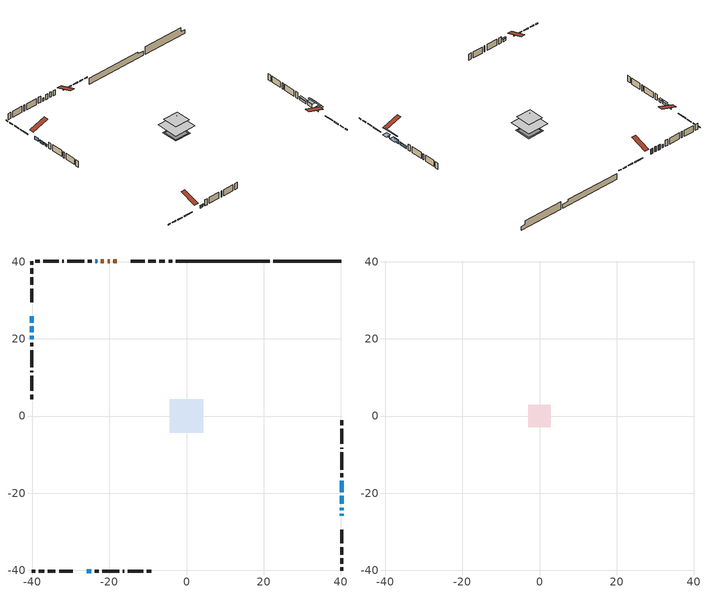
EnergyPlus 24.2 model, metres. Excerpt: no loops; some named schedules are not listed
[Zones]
conditioned space
 floor outside (Floor1 construction): -0.65,-0.65 -0.65,0.65 0.65,0.65 0.65,-0.65 z0.92
 floor adiabatic (AdiabaticFloorConstruction): -4.33,-4.33 -4.33,4.33 4.33,4.33 4.33,-4.33 z0.92
 floor foundation (Slab1 construction): -2.76,-2.76 -2.76,2.76 2.76,2.76 2.76,-2.76 z-2.13
 floor foundation (Slab1 construction 1): -3.24,-3.24 -3.24,3.24 3.24,3.24 3.24,-3.24 z-2.13
 wall outside (RimJoist1 construction): -3.73,40.19 -4.66,40.19 / -40.19,-40.19 -39.26,-40.19 / -40.19,40.19 -40.19,39.26 / 40.19,-40.19 40.19,-39.26 z0.92:1.22
 wall outside (RimJoist2 construction): -5.59,40.19 -7.04,40.19 / -38.33,-40.19 -36.88,-40.19 / -40.19,38.33 -40.19,36.88 / 40.19,-38.33 40.19,-36.88 z0.92:1.22
 wall outside (RimJoist3 construction): -7.96,40.19 -9.94,40.19 / -35.96,-40.19 -33.98,-40.19 / -40.19,35.96 -40.19,33.98 / 40.19,-35.96 40.19,-33.98 z0.92:1.22
 wall outside (RimJoist4 construction): -10.87,40.19 -14.48,40.19 / -33.05,-40.19 -29.44,-40.19 / -40.19,33.05 -40.19,29.44 / 40.19,-33.05 40.19,-29.44 z0.92:1.22
 wall outside (AdiabaticWallConstruction 1): -18.06,40.19 -18.93,40.19 / -19.85,40.19 -20.48,40.19 / -21.41,40.19 -22.28,40.19 z0.92:2.95
 wall outside (AdiabaticWallConstruction): 40.19,-25.86 40.19,-25.33 / 40.19,-19.79 40.19,-16.74 / -40.19,23.28 -40.19,21.75 / -25.86,-40.19 -24.69,-40.19 / -40.19,20.82 -40.19,19.96 z0.92:1.81; 40.19,-24.4 40.19,-23.73 z0.92:1.22; -40.19,25.86 -40.19,24.2 / -23.2,40.19 -23.65,40.19 z0.92:2.14; 40.19,-22.81 40.19,-20.72 z0.92:2.27
 wall outside (Wall1 construction): -24.58,40.19 -25.57,40.19 / -23.76,-40.19 -22.77,-40.19 / -40.19,19.03 -40.19,18.04 / 40.19,-15.82 40.19,-14.82 z0.92:3.36
 wall outside (Wall2 construction): -26.5,40.19 -30.93,40.19 / -21.84,-40.19 -17.41,-40.19 / -40.19,17.11 -40.19,12.68 / 40.19,-13.89 40.19,-9.46 z0.92:3.36
 wall outside (Wall3 construction): -31.86,40.19 -32.21,40.19 / -16.48,-40.19 -16.14,-40.19 / -40.19,11.75 -40.19,11.4 / 40.19,-8.53 40.19,-8.19 z0.92:3.36
 wall outside (Wall4 construction): -33.14,40.19 -37.11,40.19 / -15.21,-40.19 -11.23,-40.19 / -40.19,10.47 -40.19,6.5 / 40.19,-7.26 40.19,-3.28 z0.92:3.36
 wall outside (Wall5 construction): -38.04,40.19 -39.26,40.19 / -10.3,-40.19 -9.09,-40.19 / -40.19,5.57 -40.19,4.35 / 40.19,-2.35 40.19,-1.14 z0.92:3.36
 wall foundation (FoundationWall1 construction): 22.51,40.19,-2.13 22.51,40.19,0.92 38.42,40.19,0.92 38.42,40.19,-0.64 40.19,40.19,-0.64 40.19,40.19,-2.13
 wall foundation (FoundationWall2 construction): -2.8,40.19,-2.13 -2.8,40.19,0.31 19.14,40.19,0.31 19.14,40.19,-0.41 21.58,40.19,-0.41 21.58,40.19,-2.13
 window (WindowConstruction 5): 40.19,-25.86 40.19,-25.33 z0.92:1.81
 window (WindowConstruction 7): 40.19,-24.4 40.19,-23.73 z0.92:1.22
 window (WindowConstruction 8): -40.19,25.86 -40.19,24.2 z0.92:2.14
 window (WindowConstruction): 40.19,-22.8 40.19,-20.72 z0.92:2.27
 window (WindowConstruction 1): 40.19,-19.79 40.19,-16.75 z0.92:1.81
 window (WindowConstruction 2): -40.19,23.28 -40.19,21.75 z0.92:1.81
 window (WindowConstruction 3): -25.86,-40.19 -24.69,-40.19 z0.92:1.81
 window (WindowConstruction 4): -40.19,20.82 -40.19,19.96 z0.92:1.81
 window (WindowConstruction 6): -23.21,40.19 -23.65,40.19 z0.92:2.14
 door (Door): -18.06,40.19 -18.93,40.19 z0.92:2.95
 door (Door 1): -19.86,40.19 -20.48,40.19 z0.92:2.95
 door (Door 2): -21.41,40.19 -22.28,40.19 z0.92:2.95
 ceiling adiabatic (AdiabaticFloorConstruction): 4.33,-4.33 4.33,4.33 -4.33,4.33 -4.33,-4.33 z0.92
attic - vented
 floor to conditioned space (Floor2 construction Reversed): -2.95,-2.95 -2.95,2.95 2.95,2.95 2.95,-2.95 z3.36
 floor to conditioned space (Floor3 construction Reversed): -1.58,-1.58 -1.58,1.58 1.58,1.58 1.58,-1.58 z3.36
 roof outside (Roof1 construction): -17.13,40.19,3.36 -17.13,33.66,5.53 -15.41,33.66,5.53 -15.41,40.19,3.36; -26.79,-40.19,3.36 -26.79,-33.66,5.53 -28.51,-33.66,5.53 -28.51,-40.19,3.36; -40.19,26.79,3.36 -33.66,26.79,5.53 -33.66,28.51,5.53 -40.19,28.51,3.36; 40.19,-26.79,3.36 33.66,-26.79,5.53 33.66,-28.51,5.53 40.19,-28.51,3.36
shading: 40.19,-24.78 40.19,-26.41 42.02,-26.41 42.02,-24.78 z2.36; 40.19,-21.09 40.19,-27.04 40.6,-27.04 40.6,-21.09 z3.86; 40.19,-20.48 40.19,-23.05 42.02,-23.05 42.02,-20.48 z2.51; 40.19,-16.5 40.19,-20.03 40.8,-20.03 40.8,-16.5 z2.05; -40.19,21.51 -40.19,23.52 -40.8,23.52 -40.8,21.51 z2.05; -24.45,-40.19 -26.1,-40.19 -26.1,-40.8 -24.45,-40.8 z2.05; -40.19,19.72 -40.19,21.06 -40.8,21.06 -40.8,19.72 z2.05
[Building]
Building 1: Terrain=Suburbs
[Site:Location]
London AP_ON: Latitude {deg}=43.03; Longitude {deg}=-81.15; Time Zone {hr}=-5; Elevation {m}=278; Keep Site Location Information=Yes
[Site:GroundTemperature:Shallow]
3.98693, 1.93205, 1.76749, 2.74264, 6.6573, 10.5537, 13.9317, 16.0716, 16.2534, 14.513, 11.2211, 7.44421
[Site:WaterMainsTemperature]
Calculation Method=Schedule; Temperature Schedule=mains temperature schedule
[Material] Roughness=Rough; Thermal Absorptance=0.9
Name | Thickness {m} | Conductivity {W/m-K} | Density {kg/m3} | Specific Heat {J/kg-K} | Solar Absorptance | Visible Absorptance
asphalt or fiberglass shingles | 0.00635 | 0.162714 | 1121.4 | 1465.45 | 0.84 | 0.84
ceiling loosefill ins | 0.0846667 | 0.0480833 | 16.02 | 1046.75 | 0.7 | 0.7
ceiling stud and cavity | 0.1397 | 0.112375 | 65.682 | 1177.47 | 0.7 | 0.7
ceiling stud and cavity 1 | 0.1397 | 0.112217 | 65.682 | 1177.47 | 0.7 | 0.7
concrete 4.0 in. | 0.1016 | 1.803125 | 2242.8 | 837.4 | 0.7 | 0.7
concrete 8.0 in. | 0.2032 | 1.803125 | 2242.8 | 837.4 | 0.7 | 0.7
door material | 0.04445 | 0.053851 | 512.64 | 1214.23 | 0.7 | 0.7
door material 1 | 0.04445 | 0.188738 | 512.64 | 1214.23 | 0.7 | 0.7
exterior vertical ins | 0.046611 | 0.029427 | 32.04 | 1214.23 | 0.7 | 0.7
exterior vertical ins 1 | 0.0460229 | 0.029427 | 32.04 | 1214.23 | 0.7 | 0.7
floor covering | 0.0127 | 0.0433444 | 54.468 | 1339.84 | 0.6 | 0.6
floor rigid ins; rim joist rigid ins | 0.051816 | 0.029427 | 32.04 | 1214.23 | 0.7 | 0.7
floor rigid ins 1; wall rigid ins | 0.512978 | 0.029427 | 32.04 | 1214.23 | 0.7 | 0.7
floor stud and cavity | 0.1397 | 0.35706 | 92.3553 | 1139.71 | 0.7 | 0.7
floor stud and cavity 1 | 0.1397 | 1.75129 | 37.0049 | 1207.88 | 0.7 | 0.7
furniture material conditioned space 1 | 0.1524 | 0.115458 | 640.8 | 1214.23 | 0.6 | 0.6
gypsum board | 0.0127 | 0.160291 | 801 | 837.4 | 0.6 | 0.6
gypsum board 1 | 0.00254 | 0.160291 | 801 | 837.4 | 0.6 | 0.6
gypsum board 2 | 0.0127 | 0.160291 | 801 | 837.4 | 0.7 | 0.7
osb sheathing 0.5 in. | 0.0127 | 0.115458 | 512.64 | 1214.23 | 0.7 | 0.7
osb sheathing 0.75 in. | 0.01905 | 0.115458 | 512.64 | 1214.23 | 0.7 | 0.7
osb sheathing 2.0 in. | 0.0508 | 0.115458 | 512.64 | 1214.23 | 0.7 | 0.7
rim joist stud and cavity | 0.0508 | 0.286837 | 125.044 | 1163.47 | 0.6 | 0.6
rim joist stud and cavity 1 | 0.0508 | 0.276196 | 50.32683 | 1063.81 | 0.6 | 0.6
rim joist stud and cavity 2 | 0.0508 | 0.0292424 | 125.044 | 1163.47 | 0.6 | 0.6
rim joist stud and cavity 3 | 0.0508 | 0.258559 | 125.044 | 1163.47 | 0.6 | 0.6
wall stud and cavity | 0.1397 | 0.0823866 | 139.0536 | 1170.24 | 0.7 | 0.7
wall stud and cavity 1 | 0.1397 | 0.0840449 | 139.0536 | 1170.24 | 0.7 | 0.7
wall stud and cavity 2 | 0.0889 | 0.449913 | 50.32683 | 1063.81 | 0.7 | 0.7
wall stud and cavity 3 | 0.1397 | 0.0910889 | 139.0536 | 1170.24 | 0.7 | 0.7
wall stud and cavity 4 | 0.1397 | 0.0920335 | 139.0536 | 1170.24 | 0.7 | 0.7
wall stud and cavity 5 | 0.0889 | 0.380278 | 52.3479 | 1209.89 | 0.7 | 0.7
wall stud and cavity 6 | 0.0889 | 0.391764 | 83.0341 | 1211.67 | 0.7 | 0.7
wood siding | 0.0254 | 0.102417 | 544.68 | 1172.36 | 0.84 | 0.84
wood siding 1 | 0.00254 | 0.102417 | 544.68 | 1172.36 | 0.84 | 0.84
wood siding 2; wood siding 3; wood siding 4 | 0.0254 | 0.102417 | 544.68 | 1172.36 | 0.7 | 0.7
[WindowMaterial:SimpleGlazingSystem]
Name | U-Factor {W/m2-K} | Solar Heat Gain Coefficient
WindowMaterial | 2.915653 | 0.55
WindowMaterial 1 | 2.05373 | 0.41
WindowMaterial 2 | 2.09121 | 0.4
WindowMaterial 3 | 2.14515 | 0.37
WindowMaterial 4 | 2.992306 | 0.59
WindowMaterial 5 | 2.78903 | 0.52
WindowMaterial 6 | 2.48924 | 0.13
WindowMaterial 7 | 2.95142 | 0.51
[Construction]
AdiabaticFloorConstruction: floor stud and cavity 1, floor rigid ins 1, osb sheathing 0.75 in., floor covering
AdiabaticWallConstruction: wood siding 3, wall rigid ins, wall stud and cavity 5, gypsum board
AdiabaticWallConstruction 1: wood siding 4, wall rigid ins, wall stud and cavity 5, gypsum board
Door: door material
Door 1; Door 2: door material 1
Floor1 construction: floor stud and cavity, floor rigid ins, osb sheathing 0.75 in., floor covering
Floor2 construction Reversed: gypsum board, ceiling stud and cavity, ceiling loosefill ins
Floor3 construction Reversed: gypsum board, ceiling stud and cavity 1, ceiling loosefill ins
FoundationWall1 construction; FoundationWall2 construction: concrete 8.0 in., gypsum board 2
furniture construction conditioned space 1: furniture material conditioned space 1
PartitionWallConstruction: gypsum board, wall stud and cavity 6, gypsum board
RimJoist1 construction: wood siding 2, rim joist rigid ins, osb sheathing 2.0 in., rim joist stud and cavity
RimJoist2 construction: wood siding 2, rim joist stud and cavity 1
RimJoist3 construction: wood siding 2, osb sheathing 2.0 in., rim joist stud and cavity 2
RimJoist4 construction: wood siding 2, rim joist rigid ins, osb sheathing 2.0 in., rim joist stud and cavity 3
Roof1 construction: asphalt or fiberglass shingles
Slab1 construction; Slab1 construction 1: concrete 4.0 in.
Wall1 construction: wood siding, osb sheathing 0.5 in., wall stud and cavity, gypsum board
Wall2 construction: wood siding, osb sheathing 0.5 in., wall stud and cavity 1, gypsum board
Wall3 construction: wood siding 1, wall stud and cavity 2, gypsum board 1
Wall4 construction: wood siding, osb sheathing 0.5 in., wall stud and cavity 3, gypsum board
Wall5 construction: wood siding, osb sheathing 0.5 in., wall stud and cavity 4, gypsum board
WindowConstruction: WindowMaterial
WindowConstruction 1; WindowConstruction 2: WindowMaterial 1
WindowConstruction 3: WindowMaterial 2
WindowConstruction 4: WindowMaterial 3
WindowConstruction 5: WindowMaterial 4
WindowConstruction 6: WindowMaterial 5
WindowConstruction 7: WindowMaterial 6
WindowConstruction 8: WindowMaterial 7
[Zone] Multiplier=1; Part of Total Floor Area=Yes
Name | Volume {m3}
attic - vented | 15.8622
conditioned space | 400.4
[Space]
Name | Zone | Volume {m3}
attic - vented 1 | attic - vented | 15.8622
conditioned space 1 | conditioned space | 400.4
[ZoneInfiltration:EffectiveLeakageArea]
infil attic - vented 1: Zone or Space=attic - vented 1; Schedule=Always On Discrete; Effective Air Leakage Area {cm2}=1959.71; Stack Coefficient=0.000151298; Wind Coefficient=8.3107e-06
[ZoneMixing]
whole house fan mix: Zone or Space=attic - vented; Schedule=Always On Continuous; Design Flow Rate Calculation Method=Flow/Zone; Design Flow Rate {m3/s}=0; Source Zone or Space=conditioned space
[SurfaceProperty:ExposedFoundationPerimeter] Exposed Perimeter Calculation Method=TotalExposedPerimeter
Name | Total Exposed Perimeter {m}
Slab1 | 17.678
Slab1 1 | 24.384
[InternalMass] Zone or ZoneList=conditioned space; Space or SpaceList=conditioned space 1
Name | Construction | Surface Area {m2}
furniture mass conditioned space 1 | furniture construction conditioned space 1 | 59.652
partition wall mass | PartitionWallConstruction | 149.13
[Lights]
interior lighting: Zone or ZoneList or Space or SpaceList=conditioned space 1; Schedule=interior lighting schedule; Design Level Calculation Method=LightingLevel; Lighting Level {W}=343.2; Return Air Fraction=0; Fraction Radiant=0.6; Fraction Visible=0.2; Fraction Replaceable=1
[People]
occupants: Zone or ZoneList or Space or SpaceList=conditioned space 1; Number of People Schedule=occupants schedule; Number of People Calculation Method=People; Number of People=3; Fraction Radiant=0.314171; Sensible Heat Fraction=0.56303; Activity Level Schedule=occupants activity schedule; Carbon Dioxide Generation Rate {m3/s-W}=0; Enable ASHRAE 55 Comfort Warnings=No; Mean Radiant Temperature Calculation Type=EnclosureAveraged
[ElectricEquipment] Zone or ZoneList or Space or SpaceList=conditioned space 1; Design Level Calculation Method=EquipmentLevel
Name | Schedule | Design Level {W} | Fraction Latent | Fraction Radiant | Fraction Lost
clothes dryer | clothes dryer schedule | 140.772 | 0.015 | 0.081 | 0.85
clothes washer | clothes washer schedule | 32.1985 | 0.03 | 0.162 | 0.7
cooking range | cooking range schedule | 215.147 | 0.08 | 0.432 | 0.2
dishwasher | dishwasher schedule | 66.8632 | 0.3 | 0.18 | 0.4
fridge | fridge schedule | 72.9452 | 0 | 0.6 | 0
mech vent house fan | mech vent house fan schedule | 0.95 | 0 | 0 | 1
mech vent house fan cfis | mech vent house fan cfis schedule | 0 | 0 | 0 | 0
misc plug loads | misc plug loads schedule | 494.7 | 0.045 | 0.513 | 0.1
whole house fan | Always On Discrete | 0 | 0 | 0 | 1
[OtherEquipment] Zone or ZoneList or Space or SpaceList=conditioned space 1; Design Level Calculation Method=EquipmentLevel
Name | Fuel Type | Schedule | Design Level {W} | Fraction Latent | Fraction Radiant | Fraction Lost
clothes dryer 1 | Electricity | clothes dryer schedule | 0 | 0.015 | 0.081 | 0.85
cooking range 1 | Electricity | cooking range schedule | 0 | 0.08 | 0.432 | 0.2
general water use latent | None | general water use schedule | 62.594 | 1 | 0 | 0
general water use sensible | None | general water use schedule | -61.6891 | 0 | 0.6 | 0
mech vent house fan latent load | None | Always On Discrete | 0 | 1 | 0 | 0
mech vent house fan sensible load | None | Always On Discrete | 0 | 0 | 0 | 0
water heater energy adjustment1 | NaturalGas | Always On Discrete | 0.01 | 0 | 0 | 1
[ZoneInfiltration:DesignFlowRate] Zone or ZoneList or Space or SpaceList=conditioned space 1; Schedule=Always On Discrete; Design Flow Rate Calculation Method=Flow/Zone; Design Flow Rate {m3/s}=0
infil flow; natural vent flow; whole house fan flow
[Foundation:Kiva] Initial Indoor Air Temperature {C}=18; Wall Depth Below Slab {m}=0.2032; Custom Block X Position 1 {m}=0.2159; Custom Block Z Position 1 {m}=0
Name | Wall Height Above Grade {m} | Custom Block Material Name 1 | Custom Block Depth 1 {m}
Foundation Kiva 1 | 0.920008 | exterior vertical ins | 3.05001
Foundation Kiva 2 | 0.309982 | exterior vertical ins 1 | 2.43998
[Foundation:Kiva:Settings]
Soil Conductivity {W/m-K}=0.849921; Soil Density {kg/m3}=1842.3; Soil Specific Heat {J/kg-K}=418.7; Ground Solar Absorptivity=0.9; Ground Thermal Absorptivity=0.9; Ground Surface Roughness {m}=0.03; Far-Field Width {m}=40; Deep-Ground Boundary Condition=ZeroFlux; Deep-Ground Depth {m}=40; Minimum Cell Dimension {m}=0.2; Maximum Cell Growth Coefficient=3; Simulation Timestep=Timestep
[Exterior:Lights]
exterior lighting: Schedule=exterior lighting schedule; Design Level {W}=75.6
[Schedule:Constant]
Name | Hourly Value
Always On Continuous; mech vent house fan schedule; mech vent house fan cfis schedule; Always On Discrete | 1
occupants activity schedule | 117.228
fridge schedule | 0
[Schedule:Week:Daily]
interior lighting schedule Week Rule - Jan1-Jan27: interior lighting schedule day, interior lighting schedule day, interior lighting schedule day, interior lighting schedule day, interior lighting schedule day, interior lighting schedule day, interior lighting schedule day, interior lighting schedule default day, interior lighting schedule default day, interior lighting schedule default day, interior lighting schedule default day, interior lighting schedule default day
interior lighting schedule Week Rule - Jan28-Feb3: interior lighting schedule day, interior lighting schedule day, interior lighting schedule day, interior lighting schedule day, interior lighting schedule day 1, interior lighting schedule day 1, interior lighting schedule day 1, interior lighting schedule default day, interior lighting schedule default day, interior lighting schedule default day, interior lighting schedule default day, interior lighting schedule default day
interior lighting schedule Week Rule - Feb4-Feb24: interior lighting schedule day 1, interior lighting schedule day 1, interior lighting schedule day 1, interior lighting schedule day 1, interior lighting schedule day 1, interior lighting schedule day 1, interior lighting schedule day 1, interior lighting schedule default day, interior lighting schedule default day, interior lighting schedule default day, interior lighting schedule default day, interior lighting schedule default day
interior lighting schedule Week Rule - Feb25-Mar3: interior lighting schedule day 1, interior lighting schedule day 1, interior lighting schedule day 1, interior lighting schedule day 1, interior lighting schedule day 2, interior lighting schedule day 2, interior lighting schedule day 2, interior lighting schedule default day, interior lighting schedule default day, interior lighting schedule default day, interior lighting schedule default day, interior lighting schedule default day
interior lighting schedule Week Rule - Mar4-Mar31: interior lighting schedule day 2, interior lighting schedule day 2, interior lighting schedule day 2, interior lighting schedule day 2, interior lighting schedule day 2, interior lighting schedule day 2, interior lighting schedule day 2, interior lighting schedule default day, interior lighting schedule default day, interior lighting schedule default day, interior lighting schedule default day, interior lighting schedule default day
interior lighting schedule Week Rule - Apr1-Apr28: interior lighting schedule day 3, interior lighting schedule day 3, interior lighting schedule day 3, interior lighting schedule day 3, interior lighting schedule day 3, interior lighting schedule day 3, interior lighting schedule day 3, interior lighting schedule default day, interior lighting schedule default day, interior lighting schedule default day, interior lighting schedule default day, interior lighting schedule default day
interior lighting schedule Week Rule - Apr29-May5: interior lighting schedule day 3, interior lighting schedule day 3, interior lighting schedule day 4, interior lighting schedule day 4, interior lighting schedule day 4, interior lighting schedule day 4, interior lighting schedule day 4, interior lighting schedule default day, interior lighting schedule default day, interior lighting schedule default day, interior lighting schedule default day, interior lighting schedule default day
interior lighting schedule Week Rule - May6-May26: interior lighting schedule day 4, interior lighting schedule day 4, interior lighting schedule day 4, interior lighting schedule day 4, interior lighting schedule day 4, interior lighting schedule day 4, interior lighting schedule day 4, interior lighting schedule default day, interior lighting schedule default day, interior lighting schedule default day, interior lighting schedule default day, interior lighting schedule default day
interior lighting schedule Week Rule - May27-Jun2: interior lighting schedule day 4, interior lighting schedule day 4, interior lighting schedule day 4, interior lighting schedule day 4, interior lighting schedule day 4, interior lighting schedule day 5, interior lighting schedule day 5, interior lighting schedule default day, interior lighting schedule default day, interior lighting schedule default day, interior lighting schedule default day, interior lighting schedule default day
interior lighting schedule Week Rule - Jun3-Jun30: interior lighting schedule day 5, interior lighting schedule day 5, interior lighting schedule day 5, interior lighting schedule day 5, interior lighting schedule day 5, interior lighting schedule day 5, interior lighting schedule day 5, interior lighting schedule default day, interior lighting schedule default day, interior lighting schedule default day, interior lighting schedule default day, interior lighting schedule default day
interior lighting schedule Week Rule - Jul1-Jul28: interior lighting schedule day 6, interior lighting schedule day 6, interior lighting schedule day 6, interior lighting schedule day 6, interior lighting schedule day 6, interior lighting schedule day 6, interior lighting schedule day 6, interior lighting schedule default day, interior lighting schedule default day, interior lighting schedule default day, interior lighting schedule default day, interior lighting schedule default day
interior lighting schedule Week Rule - Jul29-Aug4: interior lighting schedule day 6, interior lighting schedule day 6, interior lighting schedule day 6, interior lighting schedule day 7, interior lighting schedule day 7, interior lighting schedule day 7, interior lighting schedule day 7, interior lighting schedule default day, interior lighting schedule default day, interior lighting schedule default day, interior lighting schedule default day, interior lighting schedule default day
interior lighting schedule Week Rule - Aug5-Aug25: interior lighting schedule day 7, interior lighting schedule day 7, interior lighting schedule day 7, interior lighting schedule day 7, interior lighting schedule day 7, interior lighting schedule day 7, interior lighting schedule day 7, interior lighting schedule default day, interior lighting schedule default day, interior lighting schedule default day, interior lighting schedule default day, interior lighting schedule default day
interior lighting schedule Week Rule - Aug26-Sep1: interior lighting schedule day 7, interior lighting schedule day 7, interior lighting schedule day 7, interior lighting schedule day 7, interior lighting schedule day 7, interior lighting schedule day 7, interior lighting schedule day 8, interior lighting schedule default day, interior lighting schedule default day, interior lighting schedule default day, interior lighting schedule default day, interior lighting schedule default day
interior lighting schedule Week Rule - Sep2-Sep29: interior lighting schedule day 8, interior lighting schedule day 8, interior lighting schedule day 8, interior lighting schedule day 8, interior lighting schedule day 8, interior lighting schedule day 8, interior lighting schedule day 8, interior lighting schedule default day, interior lighting schedule default day, interior lighting schedule default day, interior lighting schedule default day, interior lighting schedule default day
interior lighting schedule Week Rule - Sep30-Oct6: interior lighting schedule day 8, interior lighting schedule day 9, interior lighting schedule day 9, interior lighting schedule day 9, interior lighting schedule day 9, interior lighting schedule day 9, interior lighting schedule day 9, interior lighting schedule default day, interior lighting schedule default day, interior lighting schedule default day, interior lighting schedule default day, interior lighting schedule default day
interior lighting schedule Week Rule - Oct7-Oct27: interior lighting schedule day 9, interior lighting schedule day 9, interior lighting schedule day 9, interior lighting schedule day 9, interior lighting schedule day 9, interior lighting schedule day 9, interior lighting schedule day 9, interior lighting schedule default day, interior lighting schedule default day, interior lighting schedule default day, interior lighting schedule default day, interior lighting schedule default day
interior lighting schedule Week Rule - Oct28-Nov3: interior lighting schedule day 9, interior lighting schedule day 9, interior lighting schedule day 9, interior lighting schedule day 9, interior lighting schedule day 10, interior lighting schedule day 10, interior lighting schedule day 10, interior lighting schedule default day, interior lighting schedule default day, interior lighting schedule default day, interior lighting schedule default day, interior lighting schedule default day
interior lighting schedule Week Rule - Nov4-Nov24: interior lighting schedule day 10, interior lighting schedule day 10, interior lighting schedule day 10, interior lighting schedule day 10, interior lighting schedule day 10, interior lighting schedule day 10, interior lighting schedule day 10, interior lighting schedule default day, interior lighting schedule default day, interior lighting schedule default day, interior lighting schedule default day, interior lighting schedule default day
interior lighting schedule Week Rule - Nov25-Dec1: interior lighting schedule day 10, interior lighting schedule day 10, interior lighting schedule day 10, interior lighting schedule day 10, interior lighting schedule day 10, interior lighting schedule day 10, interior lighting schedule day 11, interior lighting schedule default day, interior lighting schedule default day, interior lighting schedule default day, interior lighting schedule default day, interior lighting schedule default day
interior lighting schedule Week Rule - Dec2-Dec31: interior lighting schedule day 11, interior lighting schedule day 11, interior lighting schedule day 11, interior lighting schedule day 11, interior lighting schedule day 11, interior lighting schedule day 11, interior lighting schedule day 11, interior lighting schedule default day, interior lighting schedule default day, interior lighting schedule default day, interior lighting schedule default day, interior lighting schedule default day
occupants schedule Week Rule - Jan1-Dec31: occupants schedule day, occupants schedule day, occupants schedule day, occupants schedule day, occupants schedule day, occupants schedule day, occupants schedule day, occupants schedule default day, occupants schedule default day, occupants schedule default day, occupants schedule default day, occupants schedule default day
clothes dryer schedule Week Rule - Jan1-Dec31: clothes dryer schedule day, clothes dryer schedule day, clothes dryer schedule day, clothes dryer schedule day, clothes dryer schedule day, clothes dryer schedule day, clothes dryer schedule day, clothes dryer schedule default day, clothes dryer schedule default day, clothes dryer schedule default day, clothes dryer schedule default day, clothes dryer schedule default day
clothes washer schedule Week Rule - Jan1-Dec31: clothes washer schedule day, clothes washer schedule day, clothes washer schedule day, clothes washer schedule day, clothes washer schedule day, clothes washer schedule day, clothes washer schedule day, clothes washer schedule default day, clothes washer schedule default day, clothes washer schedule default day, clothes washer schedule default day, clothes washer schedule default day
cooking range schedule Week Rule - Jan1-Dec31: cooking range schedule day, cooking range schedule day, cooking range schedule day, cooking range schedule day, cooking range schedule day, cooking range schedule day, cooking range schedule day, cooking range schedule default day, cooking range schedule default day, cooking range schedule default day, cooking range schedule default day, cooking range schedule default day
dishwasher schedule Week Rule - Jan1-Dec31: dishwasher schedule day, dishwasher schedule day, dishwasher schedule day, dishwasher schedule day, dishwasher schedule day, dishwasher schedule day, dishwasher schedule day, dishwasher schedule default day, dishwasher schedule default day, dishwasher schedule default day, dishwasher schedule default day, dishwasher schedule default day
misc plug loads schedule Week Rule - Jan1-Dec31: misc plug loads schedule day, misc plug loads schedule day, misc plug loads schedule day, misc plug loads schedule day, misc plug loads schedule day, misc plug loads schedule day, misc plug loads schedule day, misc plug loads schedule default day, misc plug loads schedule default day, misc plug loads schedule default day, misc plug loads schedule default day, misc plug loads schedule default day
general water use schedule Week Rule - Jan1-Dec31: general water use schedule day, general water use schedule day, general water use schedule day, general water use schedule day, general water use schedule day, general water use schedule day, general water use schedule day, general water use schedule default day, general water use schedule default day, general water use schedule default day, general water use schedule default day, general water use schedule default day
exterior lighting schedule Week Rule - Jan1-Jan27: exterior lighting schedule day, exterior lighting schedule day, exterior lighting schedule day, exterior lighting schedule day, exterior lighting schedule day, exterior lighting schedule day, exterior lighting schedule day, exterior lighting schedule default day, exterior lighting schedule default day, exterior lighting schedule default day, exterior lighting schedule default day, exterior lighting schedule default day
exterior lighting schedule Week Rule - Jan28-Feb3: exterior lighting schedule day, exterior lighting schedule day, exterior lighting schedule day, exterior lighting schedule day, exterior lighting schedule day 1, exterior lighting schedule day 1, exterior lighting schedule day 1, exterior lighting schedule default day, exterior lighting schedule default day, exterior lighting schedule default day, exterior lighting schedule default day, exterior lighting schedule default day
exterior lighting schedule Week Rule - Feb4-Feb24: exterior lighting schedule day 1, exterior lighting schedule day 1, exterior lighting schedule day 1, exterior lighting schedule day 1, exterior lighting schedule day 1, exterior lighting schedule day 1, exterior lighting schedule day 1, exterior lighting schedule default day, exterior lighting schedule default day, exterior lighting schedule default day, exterior lighting schedule default day, exterior lighting schedule default day
exterior lighting schedule Week Rule - Feb25-Mar3: exterior lighting schedule day 1, exterior lighting schedule day 1, exterior lighting schedule day 1, exterior lighting schedule day 1, exterior lighting schedule day 2, exterior lighting schedule day 2, exterior lighting schedule day 2, exterior lighting schedule default day, exterior lighting schedule default day, exterior lighting schedule default day, exterior lighting schedule default day, exterior lighting schedule default day
exterior lighting schedule Week Rule - Mar4-Mar31: exterior lighting schedule day 2, exterior lighting schedule day 2, exterior lighting schedule day 2, exterior lighting schedule day 2, exterior lighting schedule day 2, exterior lighting schedule day 2, exterior lighting schedule day 2, exterior lighting schedule default day, exterior lighting schedule default day, exterior lighting schedule default day, exterior lighting schedule default day, exterior lighting schedule default day
exterior lighting schedule Week Rule - Apr1-Apr28: exterior lighting schedule day 3, exterior lighting schedule day 3, exterior lighting schedule day 3, exterior lighting schedule day 3, exterior lighting schedule day 3, exterior lighting schedule day 3, exterior lighting schedule day 3, exterior lighting schedule default day, exterior lighting schedule default day, exterior lighting schedule default day, exterior lighting schedule default day, exterior lighting schedule default day
exterior lighting schedule Week Rule - Apr29-May5: exterior lighting schedule day 3, exterior lighting schedule day 3, exterior lighting schedule day 4, exterior lighting schedule day 4, exterior lighting schedule day 4, exterior lighting schedule day 4, exterior lighting schedule day 4, exterior lighting schedule default day, exterior lighting schedule default day, exterior lighting schedule default day, exterior lighting schedule default day, exterior lighting schedule default day
exterior lighting schedule Week Rule - May6-May26: exterior lighting schedule day 4, exterior lighting schedule day 4, exterior lighting schedule day 4, exterior lighting schedule day 4, exterior lighting schedule day 4, exterior lighting schedule day 4, exterior lighting schedule day 4, exterior lighting schedule default day, exterior lighting schedule default day, exterior lighting schedule default day, exterior lighting schedule default day, exterior lighting schedule default day
exterior lighting schedule Week Rule - May27-Jun2: exterior lighting schedule day 4, exterior lighting schedule day 4, exterior lighting schedule day 4, exterior lighting schedule day 4, exterior lighting schedule day 4, exterior lighting schedule day 5, exterior lighting schedule day 5, exterior lighting schedule default day, exterior lighting schedule default day, exterior lighting schedule default day, exterior lighting schedule default day, exterior lighting schedule default day
exterior lighting schedule Week Rule - Jun3-Jun30: exterior lighting schedule day 5, exterior lighting schedule day 5, exterior lighting schedule day 5, exterior lighting schedule day 5, exterior lighting schedule day 5, exterior lighting schedule day 5, exterior lighting schedule day 5, exterior lighting schedule default day, exterior lighting schedule default day, exterior lighting schedule default day, exterior lighting schedule default day, exterior lighting schedule default day
exterior lighting schedule Week Rule - Jul1-Jul28: exterior lighting schedule day 6, exterior lighting schedule day 6, exterior lighting schedule day 6, exterior lighting schedule day 6, exterior lighting schedule day 6, exterior lighting schedule day 6, exterior lighting schedule day 6, exterior lighting schedule default day, exterior lighting schedule default day, exterior lighting schedule default day, exterior lighting schedule default day, exterior lighting schedule default day
exterior lighting schedule Week Rule - Jul29-Aug4: exterior lighting schedule day 6, exterior lighting schedule day 6, exterior lighting schedule day 6, exterior lighting schedule day 7, exterior lighting schedule day 7, exterior lighting schedule day 7, exterior lighting schedule day 7, exterior lighting schedule default day, exterior lighting schedule default day, exterior lighting schedule default day, exterior lighting schedule default day, exterior lighting schedule default day
exterior lighting schedule Week Rule - Aug5-Aug25: exterior lighting schedule day 7, exterior lighting schedule day 7, exterior lighting schedule day 7, exterior lighting schedule day 7, exterior lighting schedule day 7, exterior lighting schedule day 7, exterior lighting schedule day 7, exterior lighting schedule default day, exterior lighting schedule default day, exterior lighting schedule default day, exterior lighting schedule default day, exterior lighting schedule default day
exterior lighting schedule Week Rule - Aug26-Sep1: exterior lighting schedule day 7, exterior lighting schedule day 7, exterior lighting schedule day 7, exterior lighting schedule day 7, exterior lighting schedule day 7, exterior lighting schedule day 7, exterior lighting schedule day 8, exterior lighting schedule default day, exterior lighting schedule default day, exterior lighting schedule default day, exterior lighting schedule default day, exterior lighting schedule default day
[Schedule:Year]
interior lighting schedule: interior lighting schedule Week Rule - Jan1-Jan27, 1, 1, 1, 27, interior lighting schedule Week Rule - Jan28-Feb3, 1, 28, 2, 3, interior lighting schedule Week Rule - Feb4-Feb24, 2, 4, 2, 24, interior lighting schedule Week Rule - Feb25-Mar3, 2, 25, 3, 3, interior lighting schedule Week Rule - Mar4-Mar31, 3, 4, 3, 31, interior lighting schedule Week Rule - Apr1-Apr28, 4, 1, 4, 28, interior lighting schedule Week Rule - Apr29-May5, 4, 29, 5, 5, interior lighting schedule Week Rule - May6-May26, 5, 6, 5, 26, interior lighting schedule Week Rule - May27-Jun2, 5, 27, 6, 2, interior lighting schedule Week Rule - Jun3-Jun30, 6, 3, 6, 30, interior lighting schedule Week Rule - Jul1-Jul28, 7, 1, 7, 28, interior lighting schedule Week Rule - Jul29-Aug4, 7, 29, 8, 4, interior lighting schedule Week Rule - Aug5-Aug25, 8, 5, 8, 25, interior lighting schedule Week Rule - Aug26-Sep1, 8, 26, 9, 1, interior lighting schedule Week Rule - Sep2-Sep29, 9, 2, 9, 29, interior lighting schedule Week Rule - Sep30-Oct6, 9, 30, 10, 6, interior lighting schedule Week Rule - Oct7-Oct27, 10, 7, 10, 27, interior lighting schedule Week Rule - Oct28-Nov3, 10, 28, 11, 3, interior lighting schedule Week Rule - Nov4-Nov24, 11, 4, 11, 24, interior lighting schedule Week Rule - Nov25-Dec1, 11, 25, 12, 1, interior lighting schedule Week Rule - Dec2-Dec31, 12, 2, 12, 31
occupants schedule: occupants schedule Week Rule - Jan1-Dec31, 1, 1, 12, 31
clothes dryer schedule: clothes dryer schedule Week Rule - Jan1-Dec31, 1, 1, 12, 31
clothes washer schedule: clothes washer schedule Week Rule - Jan1-Dec31, 1, 1, 12, 31
cooking range schedule: cooking range schedule Week Rule - Jan1-Dec31, 1, 1, 12, 31
dishwasher schedule: dishwasher schedule Week Rule - Jan1-Dec31, 1, 1, 12, 31
misc plug loads schedule: misc plug loads schedule Week Rule - Jan1-Dec31, 1, 1, 12, 31
general water use schedule: general water use schedule Week Rule - Jan1-Dec31, 1, 1, 12, 31
exterior lighting schedule: exterior lighting schedule Week Rule - Jan1-Jan27, 1, 1, 1, 27, exterior lighting schedule Week Rule - Jan28-Feb3, 1, 28, 2, 3, exterior lighting schedule Week Rule - Feb4-Feb24, 2, 4, 2, 24, exterior lighting schedule Week Rule - Feb25-Mar3, 2, 25, 3, 3, exterior lighting schedule Week Rule - Mar4-Mar31, 3, 4, 3, 31, exterior lighting schedule Week Rule - Apr1-Apr28, 4, 1, 4, 28, exterior lighting schedule Week Rule - Apr29-May5, 4, 29, 5, 5, exterior lighting schedule Week Rule - May6-May26, 5, 6, 5, 26, exterior lighting schedule Week Rule - May27-Jun2, 5, 27, 6, 2, exterior lighting schedule Week Rule - Jun3-Jun30, 6, 3, 6, 30, exterior lighting schedule Week Rule - Jul1-Jul28, 7, 1, 7, 28, exterior lighting schedule Week Rule - Jul29-Aug4, 7, 29, 8, 4, exterior lighting schedule Week Rule - Aug5-Aug25, 8, 5, 8, 25, exterior lighting schedule Week Rule - Aug26-Sep1, 8, 26, 9, 1, exterior lighting schedule Week Rule - Sep2-Sep29, 9, 2, 9, 29, exterior lighting schedule Week Rule - Sep30-Oct6, 9, 30, 10, 6, exterior lighting schedule Week Rule - Oct7-Oct27, 10, 7, 10, 27, exterior lighting schedule Week Rule - Oct28-Nov3, 10, 28, 11, 3, exterior lighting schedule Week Rule - Nov4-Nov24, 11, 4, 11, 24, exterior lighting schedule Week Rule - Nov25-Dec1, 11, 25, 12, 1, exterior lighting schedule Week Rule - Dec2-Dec31, 12, 2, 12, 31
[Schedule:Compact]
mains temperature schedule: Through: 01/01, For: AllDays, Until: 24:00, 7.96722, Through: 01/02, For: AllDays, Until: 24:00, 7.89722, Through: 01/03, For: AllDays, Until: 24:00, 7.82778, Through: 01/04, For: AllDays, Until: 24:00, 7.76, Through: 01/05, For: AllDays, Until: 24:00, 7.69333, Through: 01/06, For: AllDays, Until: 24:00, 7.62778, Through: 01/07, For: AllDays, Until: 24:00, 7.56389, Through: 01/08, For: AllDays, Until: 24:00, 7.50167, Through: 01/09, For: AllDays, Until: 24:00, 7.44056, Through: 01/10, For: AllDays, Until: 24:00, 7.38056, Through: 01/11, For: AllDays, Until: 24:00, 7.32222, Through: 01/12, For: AllDays, Until: 24:00, 7.26556, Through: 01/13, For: AllDays, Until: 24:00, 7.21, Through: 01/14, For: AllDays, Until: 24:00, 7.15556, Through: 01/15, For: AllDays, Until: 24:00, 7.10333, Through: 01/16, For: AllDays, Until: 24:00, 7.05222, Through: 01/17, For: AllDays, Until: 24:00, 7.00278, Through: 01/18, For: AllDays, Until: 24:00, 6.955, Through: 01/19, For: AllDays, Until: 24:00, 6.90833, Through: 01/20, For: AllDays, Until: 24:00, 6.86389, Through: 01/21, For: AllDays, Until: 24:00, 6.82056, Through: 01/22, For: AllDays, Until: 24:00, 6.77889, Through: 01/23, For: AllDays, Until: 24:00, 6.73889, Through: 01/24, For: AllDays, Until: 24:00, 6.7, Through: 01/25, For: AllDays, Until: 24:00, 6.66333, Through: 01/26, For: AllDays, Until: 24:00, 6.62833, Through: 01/27, For: AllDays, Until: 24:00, 6.59444, Through: 01/28, For: AllDays, Until: 24:00, 6.56278, Through: 01/29, For: AllDays, Until: 24:00, 6.53222, Through: 01/30, For: AllDays, Until: 24:00, 6.50389, Through: 01/31, For: AllDays, Until: 24:00, 6.47722, Through: 02/01, For: AllDays, Until: 24:00, 6.45167, Through: 02/02, For: AllDays, Until: 24:00, 6.42833, Through: 02/03, For: AllDays, Until: 24:00, 6.40667, Through: 02/04, For: AllDays, Until: 24:00, 6.38611, Through: 02/05, For: AllDays, Until: 24:00, 6.36778, Through: 02/06, For: AllDays, Until: 24:00, 6.35111, Through: 02/07, For: AllDays, Until: 24:00, 6.33611, Through: 02/08, For: AllDays, Until: 24:00, 6.32333, Through: 02/09, For: AllDays, Until: 24:00, 6.31167, Through: 02/10, For: AllDays, Until: 24:00, 6.30222, Through: 02/11, For: AllDays, Until: 24:00, 6.29389, Through: 02/12, For: AllDays, Until: 24:00, 6.28778, Through: 02/13, For: AllDays, Until: 24:00, 6.28333, Through: 02/14, For: AllDays, Until: 24:00, 6.28056, Through: 02/15, For: AllDays, Until: 24:00, 6.27944, Through: 02/16, For: AllDays, Until: 24:00, 6.28, Through: 02/17, For: AllDays, Until: 24:00, 6.28278, Through: 02/18, For: AllDays, Until: 24:00, 6.28722, Through: 02/19, For: AllDays, Until: 24:00, 6.29278, Through: 02/20, For: AllDays, Until: 24:00, 6.30056, Through: 02/21, For: AllDays, Until: 24:00, 6.31, Through: 02/22, For: AllDays, Until: 24:00, 6.32111, Through: 02/23, For: AllDays, Until: 24:00, 6.33444, Through: 02/24, For: AllDays, Until: 24:00, 6.34889, Through: 02/25, For: AllDays, Until: 24:00, 6.36556, Through: 02/26, For: AllDays, Until: 24:00, 6.38333, Through: 02/27, For: AllDays, Until: 24:00, 6.40333, Through: 02/28, For: AllDays, Until: 24:00, 6.425, Through: 03/01, For: AllDays, Until: 24:00, 6.44833, Through: 03/02, For: AllDays, Until: 24:00, 6.47278, Through: 03/03, For: AllDays, Until: 24:00, 6.49944, Through: 03/04, For: AllDays, Until: 24:00, 6.52778, Through: 03/05, For: AllDays, Until: 24:00, 6.55778, Through: 03/06, For: AllDays, Until: 24:00, 6.58944, Through: 03/07, For: AllDays, Until: 24:00, 6.62278, Through: 03/08, For: AllDays, Until: 24:00, 6.65778, Through: 03/09, For: AllDays, Until: 24:00, 6.69444, Through: 03/10, For: AllDays, Until: 24:00, 6.73278, Through: 03/11, For: AllDays, Until: 24:00, 6.77278, Through: 03/12, For: AllDays, Until: 24:00, 6.81389, Through: 03/13, For: AllDays, Until: 24:00, 6.85722, Through: 03/14, For: AllDays, Until: 24:00, 6.90167, Through: 03/15, For: AllDays, Until: 24:00, 6.94778, Through: 03/16, For: AllDays, Until: 24:00, 6.99556, Through: 03/17, For: AllDays, Until: 24:00, 7.045, Through: 03/18, For: AllDays, Until: 24:00, 7.09556, Through: 03/19, For: AllDays, Until: 24:00, 7.14778, Through: 03/20, For: AllDays, Until: 24:00, 7.20167, Through: 03/21, For: AllDays, Until: 24:00, 7.25667, Through: 03/22, For: AllDays, Until: 24:00, 7.31333, Through: 03/23, For: AllDays, Until: 24:00, 7.37167, Through: 03/24, For: AllDays, Until: 24:00, 7.43111, Through: 03/25, For: AllDays, Until: 24:00, 7.49222, Through: 03/26, For: AllDays, Until: 24:00, 7.55444, Through: 03/27, For: AllDays, Until: 24:00, 7.61833, Through: 03/28, For: AllDays, Until: 24:00, 7.68333, Through: 03/29, For: AllDays, Until: 24:00, 7.74944, Through: 03/30, For: AllDays, Until: 24:00, 7.81722, Through: 03/31, For: AllDays, Until: 24:00, 7.88667, Through: 04/01, For: AllDays, Until: 24:00, 7.95667, Through: 04/02, For: AllDays, Until: 24:00, 8.02833, Through: 04/03, For: AllDays, Until: 24:00, 8.10111, Through: 04/04, For: AllDays, Until: 24:00, 8.175, Through: 04/05, For: AllDays, Until: 24:00, 8.25, Through: 04/06, For: AllDays, Until: 24:00, 8.32667, Through: 04/07, For: AllDays, Until: 24:00, 8.40389, Through: 04/08, For: AllDays, Until: 24:00, 8.48278, Through: 04/09, For: AllDays, Until: 24:00, 8.56222, Through: 04/10, For: AllDays, Until: 24:00, 8.64278, Through: 04/11, For: AllDays, Until: 24:00, 8.725, Through: 04/12, For: AllDays, Until: 24:00, 8.80778, Through: 04/13, For: AllDays, Until: 24:00, 8.89167, Through: 04/14, For: AllDays, Until: 24:00, 8.97611, Through: 04/15, For: AllDays, Until: 24:00, 9.06167, Through: 04/16, For: AllDays, Until: 24:00, 9.14833, Through: 04/17, For: AllDays, Until: 24:00, 9.23611, Through: 04/18, For: AllDays, Until: 24:00, 9.32444, Through: 04/19, For: AllDays, Until: 24:00, 9.41389, Through: 04/20, For: AllDays, Until: 24:00, 9.50389, Through: 04/21, For: AllDays, Until: 24:00, 9.595, Through: 04/22, For: AllDays, Until: 24:00, 9.68667, Through: 04/23, For: AllDays, Until: 24:00, 9.77889, Through: 04/24, For: AllDays, Until: 24:00, 9.87222, Through: 04/25, For: AllDays, Until: 24:00, 9.96556, Through: 04/26, For: AllDays, Until: 24:00, 10.06, Through: 04/27, For: AllDays, Until: 24:00, 10.1556, Through: 04/28, For: AllDays, Until: 24:00, 10.2511, Through: 04/29, For: AllDays, Until: 24:00, 10.3472, Through: 04/30, For: AllDays, Until: 24:00, 10.4439, Through: 05/01, For: AllDays, Until: 24:00, 10.5411, Through: 05/02, For: AllDays, Until: 24:00, 10.6389, Through: 05/03, For: AllDays, Until: 24:00, 10.7372, Through: 05/04, For: AllDays, Until: 24:00, 10.8361, Through: 05/05, For: AllDays, Until: 24:00, 10.935, Through: 05/06, For: AllDays, Until: 24:00, 11.0344, Through: 05/07, For: AllDays, Until: 24:00, 11.1344, Through: 05/08, For: AllDays, Until: 24:00, 11.2344, Through: 05/09, For: AllDays, Until: 24:00, 11.335, Through: 05/10, For: AllDays, Until: 24:00, 11.4356, Through: 05/11, For: AllDays, Until: 24:00, 11.5361, Through: 05/12, For: AllDays, Until: 24:00, 11.6372, Through: 05/13, For: AllDays, Until: 24:00, 11.7383, Through: 05/14, For: AllDays, Until: 24:00, 11.84, Through: 05/15, For: AllDays, Until: 24:00, 11.9411, Through: 05/16, For: AllDays, Until: 24:00, 12.0428, Through: 05/17, For: AllDays, Until: 24:00, 12.1444, Through: 05/18, For: AllDays, Until: 24:00, 12.2456, Through: 05/19, For: AllDays, Until: 24:00, 12.3472, Through: 05/20, For: AllDays, Until: 24:00, 12.4489, Through: 05/21, For: AllDays, Until: 24:00, 12.55, Through: 05/22, For: AllDays, Until: 24:00, 12.6517, Through: 05/23, For: AllDays, Until: 24:00, 12.7528, Through: 05/24, For: AllDays, Until: 24:00, 12.8533, Through: 05/25, For: AllDays, Until: 24:00, 12.9544, Through: 05/26, For: AllDays, Until: 24:00, 13.055, Through: 05/27, For: AllDays, Until: 24:00, 13.155, Through: 05/28, For: AllDays, Until: 24:00, 13.255, Through: 05/29, For: AllDays, Until: 24:00, 13.355, Through: 05/30, For: AllDays, Until: 24:00, 13.4539, Through: 05/31, For: AllDays, Until: 24:00, 13.5533, Through: 06/01, For: AllDays, Until: 24:00, 13.6517, Through: 06/02, For: AllDays, Until: 24:00, 13.75, Through: 06/03, For: AllDays, Until: 24:00, 13.8472, Through: 06/04, For: AllDays, Until: 24:00, 13.9444, Through: 06/05, For: AllDays, Until: 24:00, 14.0411, Through: 06/06, For: AllDays, Until: 24:00, 14.1372, Through: 06/07, For: AllDays, Until: 24:00, 14.2328, Through: 06/08, For: AllDays, Until: 24:00, 14.3278, Through: 06/09, For: AllDays, Until: 24:00, 14.4217, Through: 06/10, For: AllDays, Until: 24:00, 14.5156, Through: 06/11, For: AllDays, Until: 24:00, 14.6083, Through: 06/12, For: AllDays, Until: 24:00, 14.7006, Through: 06/13, For: AllDays, Until: 24:00, 14.7922, Through: 06/14, For: AllDays, Until: 24:00, 14.8828, Through: 06/15, For: AllDays, Until: 24:00, 14.9728, Through: 06/16, For: AllDays, Until: 24:00, 15.0617, Through: 06/17, For: AllDays, Until: 24:00, 15.15, Through: 06/18, For: AllDays, Until: 24:00, 15.2372, Through: 06/19, For: AllDays, Until: 24:00, 15.3233, Through: 06/20, For: AllDays, Until: 24:00, 15.4089, Through: 06/21, For: AllDays, Until: 24:00, 15.4933, Through: 06/22, For: AllDays, Until: 24:00, 15.5772, Through: 06/23, For: AllDays, Until: 24:00, 15.6594, Through: 06/24, For: AllDays, Until: 24:00, 15.7411, Through: 06/25, For: AllDays, Until: 24:00, 15.8217, Through: 06/26, For: AllDays, Until: 24:00, 15.9006, Through: 06/27, For: AllDays, Until: 24:00, 15.9789, Through: 06/28, For: AllDays, Until: 24:00, 16.0561, Through: 06/29, For: AllDays, Until: 24:00, 16.1322, Through: 06/30, For: AllDays, Until: 24:00, 16.2072, Through: 07/01, For: AllDays, Until: 24:00, 16.2806, Through: 07/02, For: AllDays, Until: 24:00, 16.3528, Through: 07/03, For: AllDays, Until: 24:00, 16.4244, Through: 07/04, For: AllDays, Until: 24:00, 16.4939, Through: 07/05, For: AllDays, Until: 24:00, 16.5628, Through: 07/06, For: AllDays, Until: 24:00, 16.63, Through: 07/07, For: AllDays, Until: 24:00, 16.6961, Through: 07/08, For: AllDays, Until: 24:00, 16.7606, Through: 07/09, For: AllDays, Until: 24:00, 16.8239, Through: 07/10, For: AllDays, Until: 24:00, 16.8861, Through: 07/11, For: AllDays, Until: 24:00, 16.9467, Through: 07/12, For: AllDays, Until: 24:00, 17.0056, Through: 07/13, For: AllDays, Until: 24:00, 17.0633, Through: 07/14, For: AllDays, Until: 24:00, 17.12, Through: 07/15, For: AllDays, Until: 24:00, 17.1744, Through: 07/16, For: AllDays, Until: 24:00, 17.2278, Through: 07/17, For: AllDays, Until: 24:00, 17.28, Through: 07/18, For: AllDays, Until: 24:00, 17.33, Through: 07/19, For: AllDays, Until: 24:00, 17.3789, Through: 07/20, For: AllDays, Until: 24:00, 17.4261, Through: 07/21, For: AllDays, Until: 24:00, 17.4717, Through: 07/22, For: AllDays, Until: 24:00, 17.5161, Through: 07/23, For: AllDays, Until: 24:00, 17.5583, Through: 07/24, For: AllDays, Until: 24:00, 17.5994, Through: 07/25, For: AllDays, Until: 24:00, 17.6389, Through: 07/26, For: AllDays, Until: 24:00, 17.6767, Through: 07/27, For: AllDays, Until: 24:00, 17.7128, Through: 07/28, For: AllDays, Until: 24:00, 17.7472, Through: 07/29, For: AllDays, Until: 24:00, 17.78, Through: 07/30, For: AllDays, Until: 24:00, 17.8111, Through: 07/31, For: AllDays, Until: 24:00, 17.8406, Through: 08/01, For: AllDays, Until: 24:00, 17.8683, Through: 08/02, For: AllDays, Until: 24:00, 17.8944, Through: 08/03, For: AllDays, Until: 24:00, 17.9189, Through: 08/04, For: AllDays, Until: 24:00, 17.9417, Through: 08/05, For: AllDays, Until: 24:00, 17.9628, Through: 08/06, For: AllDays, Until: 24:00, 17.9822, Through: 08/07, For: AllDays, Until: 24:00, 18, Through: 08/08, For: AllDays, Until: 24:00, 18.0156, Through: 08/09, For: AllDays, Until: 24:00, 18.03, Through: 08/10, For: AllDays, Until: 24:00, 18.0422, Through: 08/11, For: AllDays, Until: 24:00, 18.0533, Through: 08/12, For: AllDays, Until: 24:00, 18.0622, Through: 08/13, For: AllDays, Until: 24:00, 18.0694, Through: 08/14, For: AllDays, Until: 24:00, 18.0744, Through: 08/15, For: AllDays, Until: 24:00, 18.0783, Through: 08/16, For: AllDays, Until: 24:00, 18.0806, Through: 08/17, For: AllDays, Until: 24:00, 18.0806, Through: 08/18, For: AllDays, Until: 24:00, 18.0789, Through: 08/19, For: AllDays, Until: 24:00, 18.0761, Through: 08/20, For: AllDays, Until: 24:00, 18.0711, Through: 08/21, For: AllDays, Until: 24:00, 18.0639, Through: 08/22, For: AllDays, Until: 24:00, 18.0556, Through: 08/23, For: AllDays, Until: 24:00, 18.0456, Through: 08/24, For: AllDays, Until: 24:00, 18.0333, Through: 08/25, For: AllDays, Until: 24:00, 18.0194, Through: 08/26, For: AllDays, Until: 24:00, 18.0044, Through: 08/27, For: AllDays, Until: 24:00, 17.9872, Through: 08/28, For: AllDays, Until: 24:00, 17.9683, Through: 08/29, For: AllDays, Until: 24:00, 17.9478, Through: 08/30, For: AllDays, Until: 24:00, 17.9256, Through: 08/31, For: AllDays, Until: 24:00, 17.9011, Through: 09/01, For: AllDays, Until: 24:00, 17.8756, Through: 09/02, For: AllDays, Until: 24:00, 17.8483, Through: 09/03, For: AllDays, Until: 24:00, 17.8189, Through: 09/04, For: AllDays, Until: 24:00, 17.7883, Through: 09/05, For: AllDays, Until: 24:00, 17.7561, Through: 09/06, For: AllDays, Until: 24:00, 17.7222, Through: 09/07, For: AllDays, Until: 24:00, 17.6861, Through: 09/08, For: AllDays, Until: 24:00, 17.6489, Through: 09/09, For: AllDays, Until: 24:00, 17.61, Through: 09/10, For: AllDays, Until: 24:00, 17.5694, Through: 09/11, For: AllDays, Until: 24:00, 17.5272, Through: 09/12, For: AllDays, Until: 24:00, 17.4833, Through: 09/13, For: AllDays, Until: 24:00, 17.4383, Through: 09/14, For: AllDays, Until: 24:00, 17.3917, Through: 09/15, For: AllDays, Until: 24:00, 17.3433, Through: 09/16, For: AllDays, Until: 24:00, 17.2933, Through: 09/17, For: AllDays, Until: 24:00, 17.2417, Through: 09/18, For: AllDays, Until: 24:00, 17.1889, Through: 09/19, For: AllDays, Until: 24:00, 17.1344, Through: 09/20, For: AllDays, Until: 24:00, 17.0783, Through: 09/21, For: AllDays, Until: 24:00, 17.0211, Through: 09/22, For: AllDays, Until: 24:00, 16.9622, Through: 09/23, For: AllDays, Until: 24:00, 16.9022, Through: 09/24, For: AllDays, Until: 24:00, 16.8406, Through: 09/25, For: AllDays, Until: 24:00, 16.7778, Through: 09/26, For: AllDays, Until: 24:00, 16.7133, Through: 09/27, For: AllDays, Until: 24:00, 16.6478, Through: 09/28, For: AllDays, Until: 24:00, 16.5806, Through: 09/29, For: AllDays, Until: 24:00, 16.5122, Through: 09/30, For: AllDays, Until: 24:00, 16.4428, Through: 10/01, For: AllDays, Until: 24:00, 16.3717, Through: 10/02, For: AllDays, Until: 24:00, 16.3, Through: 10/03, For: AllDays, Until: 24:00, 16.2267, Through: 10/04, For: AllDays, Until: 24:00, 16.1522, Through: 10/05, For: AllDays, Until: 24:00, 16.0761, Through: 10/06, For: AllDays, Until: 24:00, 15.9994, Through: 10/07, For: AllDays, Until: 24:00, 15.9217, Through: 10/08, For: AllDays, Until: 24:00, 15.8422, Through: 10/09, For: AllDays, Until: 24:00, 15.7622, Through: 10/10, For: AllDays, Until: 24:00, 15.6811, Through: 10/11, For: AllDays, Until: 24:00, 15.5989, Through: 10/12, For: AllDays, Until: 24:00, 15.5156, Through: 10/13, For: AllDays, Until: 24:00, 15.4311, Through: 10/14, For: AllDays, Until: 24:00, 15.3461, Through: 10/15, For: AllDays, Until: 24:00, 15.26, Through: 10/16, For: AllDays, Until: 24:00, 15.1728, Through: 10/17, For: AllDays, Until: 24:00, 15.085, Through: 10/18, For: AllDays, Until: 24:00, 14.9961, Through: 10/19, For: AllDays, Until: 24:00, 14.9067, Through: 10/20, For: AllDays, Until: 24:00, 14.8161, Through: 10/21, For: AllDays, Until: 24:00, 14.725, Through: 10/22, For: AllDays, Until: 24:00, 14.6328, Through: 10/23, For: AllDays, Until: 24:00, 14.54, Through: 10/24, For: AllDays, Until: 24:00, 14.4467, Through: 10/25, For: AllDays, Until: 24:00, 14.3528, Through: 10/26, For: AllDays, Until: 24:00, 14.2578, Through: 10/27, For: AllDays, Until: 24:00, 14.1622, Through: 10/28, For: AllDays, Until: 24:00, 14.0667, Through: 10/29, For: AllDays, Until: 24:00, 13.97, Through: 10/30, For: AllDays, Until: 24:00, 13.8728, Through: 10/31, For: AllDays, Until: 24:00, 13.7756, Through: 11/01, For: AllDays, Until: 24:00, 13.6778, Through: 11/02, For: AllDays, Until: 24:00, 13.5789, Through: 11/03, For: AllDays, Until: 24:00, 13.48, Through: 11/04, For: AllDays, Until: 24:00, 13.3811, Through: 11/05, For: AllDays, Until: 24:00, 13.2817, Through: 11/06, For: AllDays, Until: 24:00, 13.1817, Through: 11/07, For: AllDays, Until: 24:00, 13.0811, Through: 11/08, For: AllDays, Until: 24:00, 12.9806, Through: 11/09, For: AllDays, Until: 24:00, 12.88, Through: 11/10, For: AllDays, Until: 24:00, 12.7789, Through: 11/11, For: AllDays, Until: 24:00, 12.6778, Through: 11/12, For: AllDays, Until: 24:00, 12.5767, Through: 11/13, For: AllDays, Until: 24:00, 12.4756, Through: 11/14, For: AllDays, Until: 24:00, 12.3739, Through: 11/15, For: AllDays, Until: 24:00, 12.2722, Through: 11/16, For: AllDays, Until: 24:00, 12.1711, Through: 11/17, For: AllDays, Until: 24:00, 12.0694, Through: 11/18, For: AllDays, Until: 24:00, 11.9678, Through: 11/19, For: AllDays, Until: 24:00, 11.8667, Through: 11/20, For: AllDays, Until: 24:00, 11.765, Through: 11/21, For: AllDays, Until: 24:00, 11.6639, Through: 11/22, For: AllDays, Until: 24:00, 11.5628, Through: 11/23, For: AllDays, Until: 24:00, 11.4617, Through: 11/24, For: AllDays, Until: 24:00, 11.3611, Through: 11/25, For: AllDays, Until: 24:00, 11.2606, Through: 11/26, For: AllDays, Until: 24:00, 11.1606, Through: 11/27, For: AllDays, Until: 24:00, 11.0606, Through: 11/28, For: AllDays, Until: 24:00, 10.9611, Through: 11/29, For: AllDays, Until: 24:00, 10.8622, Through: 11/30, For: AllDays, Until: 24:00, 10.7633, Through: 12/01, For: AllDays, Until: 24:00, 10.665, Through: 12/02, For: AllDays, Until: 24:00, 10.5672, Through: 12/03, For: AllDays, Until: 24:00, 10.4694, Through: 12/04, For: AllDays, Until: 24:00, 10.3728, Through: 12/05, For: AllDays, Until: 24:00, 10.2761, Through: 12/06, For: AllDays, Until: 24:00, 10.1806, Through: 12/07, For: AllDays, Until: 24:00, 10.085, Through: 12/08, For: AllDays, Until: 24:00, 9.99056, Through: 12/09, For: AllDays, Until: 24:00, 9.89667, Through: 12/10, For: AllDays, Until: 24:00, 9.80333, Through: 12/11, For: AllDays, Until: 24:00, 9.71056, Through: 12/12, For: AllDays, Until: 24:00, 9.61889, Through: 12/13, For: AllDays, Until: 24:00, 9.52778, Through: 12/14, For: AllDays, Until: 24:00, 9.43778, Through: 12/15, For: AllDays, Until: 24:00, 9.34778, Through: 12/16, For: AllDays, Until: 24:00, 9.25944, Through: 12/17, For: AllDays, Until: 24:00, 9.17167, Through: 12/18, For: AllDays, Until: 24:00, 9.08444, Through: 12/19, For: AllDays, Until: 24:00, 8.99889, Through: 12/20, For: AllDays, Until: 24:00, 8.91389, Through: 12/21, For: AllDays, Until: 24:00, 8.82944, Through: 12/22, For: AllDays, Until: 24:00, 8.74667, Through: 12/23, For: AllDays, Until: 24:00, 8.66444, Through: 12/24, For: AllDays, Until: 24:00, 8.58333, Through: 12/25, For: AllDays, Until: 24:00, 8.50333, Through: 12/26, For: AllDays, Until: 24:00, 8.42444, Through: 12/27, For: AllDays, Until: 24:00, 8.34667, Through: 12/28, For: AllDays, Until: 24:00, 8.27, Through: 12/29, For: AllDays, Until: 24:00, 8.19444, Through: 12/30, For: AllDays, Until: 24:00, 8.12056, Through: 12/31, For: AllDays, Until: 24:00, 8.04722
